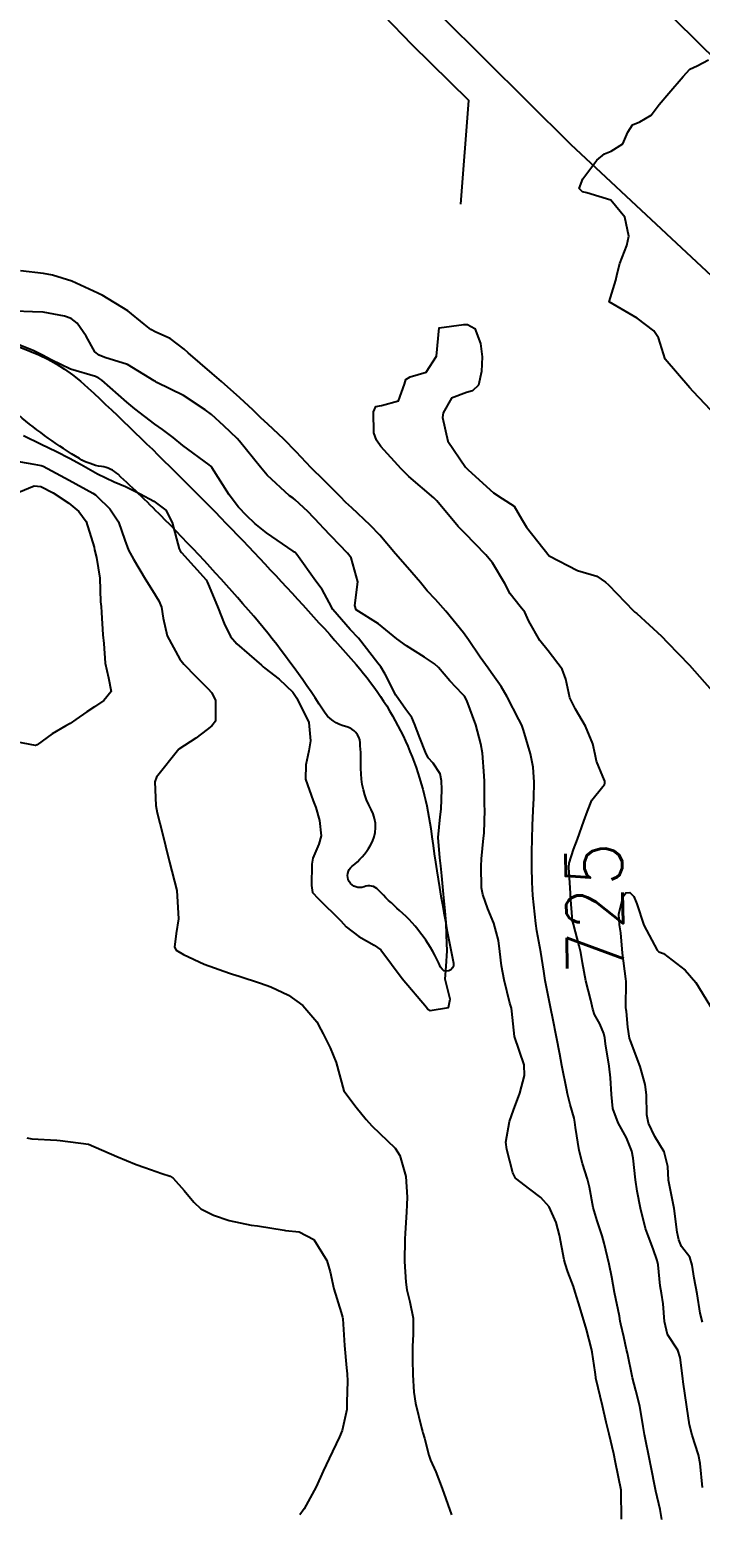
# Model space of a CAD drawing. Header units: metres. Extents: x 318500 to 325275, y 7408834 to 7428799.
# Drawn here: x 323096.5 to 323143.9, y 7418148.9 to 7418253.8 of the extents above; entities that cross this region are included whole.
import ezdxf
from ezdxf.enums import TextEntityAlignment as Align

# ---------------------------------------------------------------- set-up
doc = ezdxf.new("R2010")
doc.units = ezdxf.units.M
doc.header["$MEASUREMENT"] = 0
for name, color, linetype in [('Cotas', 45, 'Continuous'), ('Curvas de Nivel 1m', 11, 'Continuous'), ('Curvas de Nivel 5m', 15, 'Continuous'), ('Hidrografia', 140, 'Continuous'), ('Pontes_Viadutos_Tubos', 190, 'Continuous'), ('Vias Primárias', 230, 'Continuous')]:
    doc.layers.add(name, color=color, linetype=linetype)
doc.styles.add('Style-STANDARD', font='STANDARD.shx')

msp = doc.modelspace()

# ---------------------------------------------------------------- linework, layer by layer
at = {"layer": 'Curvas de Nivel 1m', "flags": 128}
for points, elevation in [([(323141.16, 7418148.52), (323141.03, 7418149.24), (323140.74, 7418150.52), (323140.35, 7418152.43), (323140.33, 7418152.53), (323140.32, 7418152.56), (323139.93, 7418154.53), (323139.83, 7418155.09), (323139.59, 7418156.54), (323139.31, 7418157.65), (323139.08, 7418158.54), (323138.72, 7418160.29), (323138.66, 7418160.55), (323138.47, 7418161.43), (323138.26, 7418162.34), (323138.22, 7418162.55), (323138.15, 7418162.89), (323137.81, 7418164.56), (323137.61, 7418165.65), (323137.42, 7418166.57), (323137.07, 7418168.06), (323136.94, 7418168.57), (323136.58, 7418169.64), (323136.31, 7418170.58), (323136.03, 7418172.02), (323135.9, 7418172.59), (323135.54, 7418173.68), (323135.3, 7418174.6), (323135.05, 7418176.22), (323135.01, 7418176.6), (323134.96, 7418176.89), (323134.68, 7418177.85), (323134.49, 7418178.61), (323134.44, 7418178.87), (323134.09, 7418180.62), (323133.94, 7418181.41), (323133.72, 7418182.62), (323133.45, 7418183.94), (323133.32, 7418184.62), (323132.92, 7418186.51), (323132.9, 7418186.63), (323132.81, 7418187.28), (323132.6, 7418188.63), (323132.33, 7418190.12), (323132.26, 7418190.64), (323132.18, 7418191.32), (323132.04, 7418192.64), (323131.98, 7418193.56), (323131.96, 7418194.64), (323131.97, 7418195.69), (323131.98, 7418196.64), (323132.02, 7418197.57), (323132.07, 7418198.64), (323132.11, 7418199.5), (323132.14, 7418200.64), (323132.06, 7418201.7), (323131.87, 7418202.65), (323131.38, 7418204.31), (323131.25, 7418204.66), (323131.05, 7418205.06), (323130.22, 7418206.67), (323129.81, 7418207.41), (323129.09, 7418208.4), (323128.87, 7418208.69), (323128.32, 7418209.47), (323127.48, 7418210.71), (323127.13, 7418211.19), (323125.89, 7418212.73), (323125.16, 7418213.55), (323124.58, 7418214.17), (323124.09, 7418214.76), (323123.19, 7418215.81), (323122.34, 7418216.78), (323121.22, 7418218.09), (323120.55, 7418218.81), (323119.24, 7418220.02), (323118.83, 7418220.41), (323118.43, 7418220.83), (323117.27, 7418221.99), (323116.37, 7418222.86), (323115.3, 7418223.98), (323114.43, 7418224.89), (323113.32, 7418225.94), (323112.82, 7418226.4), (323112.27, 7418226.92), (323111.34, 7418227.8), (323110.04, 7418228.95), (323109.37, 7418229.52), (323107.68, 7418230.98), (323107.39, 7418231.24), (323106.4, 7418232), (323105.4, 7418232.45), (323105.03, 7418232.64), (323104.57, 7418233.02), (323103.42, 7418233.96), (323101.6, 7418235.06), (323101.44, 7418235.14), (323101.29, 7418235.21), (323099.45, 7418236.06), (323098.1, 7418236.48), (323097.46, 7418236.59), (323095.83, 7418236.77)], 724), ([(323138.3, 7418148.55), (323138.29, 7418150.52), (323138.29, 7418150.55), (323138.28, 7418150.59), (323137.88, 7418152.56), (323137.75, 7418153.17), (323137.43, 7418154.56), (323137.23, 7418155.41), (323136.96, 7418156.57), (323136.5, 7418158.51), (323136.49, 7418158.58), (323136.44, 7418158.94), (323136.23, 7418160.36), (323136.18, 7418160.58), (323135.83, 7418161.95), (323135.65, 7418162.59), (323135.27, 7418163.83), (323135.03, 7418164.6), (323134.9, 7418164.99), (323134.52, 7418166.04), (323134.33, 7418166.61), (323134.26, 7418166.88), (323133.92, 7418168.62), (323133.68, 7418169.51), (323133.18, 7418170.62), (323132.6, 7418171.28), (323131.83, 7418171.87), (323130.8, 7418172.66), (323130.62, 7418173.03), (323130.2, 7418174.67), (323130.13, 7418175.19), (323130.39, 7418176.66), (323130.68, 7418177.45), (323131.12, 7418178.65), (323131.44, 7418179.91), (323131.42, 7418180.65), (323130.75, 7418182.66), (323130.56, 7418184.46), (323130.52, 7418184.66), (323130.41, 7418185.03), (323130, 7418186.67), (323129.83, 7418187.66), (323129.7, 7418188.68), (323129.6, 7418189.44), (323129.27, 7418190.68), (323128.86, 7418191.68), (323128.5, 7418192.69), (323128.41, 7418193.17), (323128.38, 7418194.7), (323128.4, 7418195.21), (323128.56, 7418196.69), (323128.59, 7418197.04), (323128.64, 7418198.69), (323128.63, 7418199.02), (323128.61, 7418200.69), (323128.6, 7418201.08), (323128.49, 7418202.7), (323128.37, 7418203.35), (323128, 7418204.7), (323127.37, 7418206.4), (323127.2, 7418206.71), (323127.07, 7418206.87), (323126.16, 7418207.8), (323125.37, 7418208.74), (323125.09, 7418209.01), (323124.37, 7418209.48), (323123.11, 7418210.28), (323122.42, 7418210.78), (323121.14, 7418211.83), (323119.56, 7418212.81), (323119.46, 7418213.12), (323119.66, 7418214.81), (323119.19, 7418216.49), (323118.95, 7418216.82), (323117.23, 7418218.62), (323117.01, 7418218.85), (323116.14, 7418219.76), (323115.25, 7418220.6), (323115.09, 7418220.72), (323114.85, 7418220.88), (323113.27, 7418222.34), (323112.78, 7418222.91), (323111.31, 7418224.75), (323111.14, 7418224.93), (323110.2, 7418225.83), (323109.33, 7418226.62), (323108.89, 7418226.96), (323107.34, 7418227.97), (323105.47, 7418228.89), (323105.36, 7418228.95), (323105.27, 7418229.01), (323103.38, 7418230.17), (323101.79, 7418230.65), (323101.39, 7418230.81), (323101.08, 7418231.06), (323100.48, 7418232.15), (323099.84, 7418233.08), (323099.41, 7418233.41), (323098.94, 7418233.58), (323097.42, 7418233.85), (323096.67, 7418233.88), (323095.42, 7418233.94)], 723), ([(323096.05, 7418225.13), (323097.3, 7418224.53), (323098.37, 7418224.02), (323099.29, 7418223.55), (323100.11, 7418223.08), (323101.27, 7418222.43), (323102.44, 7418221.86), (323103.26, 7418221.53), (323104.29, 7418221.02), (323105.24, 7418220.49), (323106.11, 7418219.87), (323106.55, 7418218.99), (323107.04, 7418217.14), (323107.11, 7418216.98), (323107.2, 7418216.86), (323108.94, 7418214.95), (323109.03, 7418214.81), (323109.17, 7418214.48), (323109.8, 7418212.94), (323110.22, 7418211.85), (323110.66, 7418210.93), (323111.11, 7418210.41), (323112.86, 7418208.9), (323112.98, 7418208.79), (323113.09, 7418208.7), (323114.12, 7418207.92), (323115.07, 7418206.99), (323115.16, 7418206.87), (323115.36, 7418206.58), (323116.21, 7418204.86), (323116.32, 7418203.56), (323116.2, 7418202.86), (323115.99, 7418201.87), (323115.96, 7418200.86), (323116.51, 7418199.31), (323116.7, 7418198.85), (323116.95, 7418197.92), (323117.07, 7418196.85), (323116.92, 7418196.25), (323116.5, 7418195.26), (323116.42, 7418194.85), (323116.4, 7418193.34), (323116.47, 7418192.85), (323116.87, 7418192.41), (323118.47, 7418190.83), (323118.65, 7418190.62), (323118.85, 7418190.41), (323119.75, 7418189.72), (323120.83, 7418189.13), (323121.29, 7418188.79), (323122.8, 7418186.77), (323124.51, 7418184.74), (323124.62, 7418184.6), (323124.77, 7418184.49), (323126.08, 7418184.72), (323126.2, 7418185.3), (323125.85, 7418186.72), (323125.91, 7418187.63), (323125.99, 7418188.72), (323125.94, 7418189.82), (323125.9, 7418190.72), (323125.82, 7418191.77), (323125.73, 7418192.73), (323125.61, 7418194.02), (323125.54, 7418194.73), (323125.46, 7418195.28), (323125.34, 7418196.73), (323125.49, 7418198.19), (323125.56, 7418198.73), (323125.6, 7418200.11), (323125.59, 7418200.73), (323125.49, 7418201.23), (323125, 7418201.99), (323124.64, 7418202.37), (323124.46, 7418202.75), (323124.05, 7418203.78), (323123.68, 7418204.76), (323123.48, 7418205.2), (323123.06, 7418205.78), (323122.35, 7418206.78), (323121.59, 7418208.28), (323121.3, 7418208.79), (323121.09, 7418209.05), (323119.71, 7418210.81), (323119.13, 7418211.44), (323117.91, 7418212.84), (323117.64, 7418213.33), (323117.16, 7418214.26), (323116.7, 7418214.85), (323115.35, 7418216.72), (323115.23, 7418216.87), (323115.2, 7418216.9), (323115.1, 7418216.97), (323113.22, 7418218.26), (323112.4, 7418218.91), (323111.79, 7418219.48), (323111.24, 7418220.08), (323110.57, 7418220.94), (323109.36, 7418222.87), (323109.31, 7418222.95), (323109.28, 7418222.98), (323109.16, 7418223.07), (323107.3, 7418224.44), (323106.61, 7418224.99), (323105.87, 7418225.56), (323105.32, 7418225.95), (323103.9, 7418227.02), (323103.34, 7418227.49), (323101.58, 7418229.06), (323101.36, 7418229.2), (323101.12, 7418229.31), (323099.37, 7418229.84), (323097.99, 7418230.49), (323097.39, 7418230.82), (323096.78, 7418231.12), (323095.78, 7418231.52)], 722), ([(323095.28, 7418223.37), (323096.78, 7418223.12), (323097.28, 7418223.01), (323097.42, 7418222.97), (323099.26, 7418221.99), (323100.95, 7418221.06), (323101.13, 7418220.94), (323101.25, 7418220.83), (323102.15, 7418219.96), (323102.76, 7418219.04), (323103.21, 7418217.75), (323103.47, 7418217.03), (323103.82, 7418216.39), (323104.65, 7418215.02), (323105.16, 7418214.19), (323105.6, 7418213.45), (323105.79, 7418213), (323105.9, 7418212.23), (323106.19, 7418210.99), (323107.1, 7418209.34), (323107.38, 7418208.98), (323108.23, 7418208.11), (323109.07, 7418207.27), (323109.34, 7418206.95), (323109.6, 7418206.41), (323109.6, 7418204.94), (323109.36, 7418204.62), (323109.03, 7418204.36), (323108.22, 7418203.76), (323107.01, 7418202.98), (323105.45, 7418201), (323105.32, 7418200.67), (323105.4, 7418199), (323105.49, 7418198.47), (323105.87, 7418197), (323106.08, 7418196.15), (323106.37, 7418194.99), (323106.88, 7418192.98), (323106.99, 7418190.98), (323106.84, 7418189.94), (323106.71, 7418188.98), (323106.83, 7418188.76), (323107.34, 7418188.45), (323108.81, 7418187.77), (323110.61, 7418187.13), (323110.8, 7418187.07), (323111.29, 7418186.92), (323112.79, 7418186.43), (323113.51, 7418186.17), (323114.78, 7418185.59), (323115.79, 7418184.86), (323116.76, 7418183.69), (323117.06, 7418183.15), (323117.21, 7418182.84), (323117.71, 7418181.86), (323118.14, 7418180.83), (323118.69, 7418178.82), (323119.55, 7418177.68), (323120.25, 7418176.8), (323120.66, 7418176.35), (323122.31, 7418174.77), (323122.63, 7418174.25), (323123.06, 7418172.76), (323123.15, 7418171.31), (323123.13, 7418170.76), (323123.11, 7418170.24), (323123.01, 7418168.76), (323122.98, 7418168.33), (323122.97, 7418166.76), (323123.06, 7418165.31), (323123.14, 7418164.76), (323123.34, 7418163.91), (323123.57, 7418162.75), (323123.58, 7418161.63), (323123.53, 7418160.75), (323123.53, 7418159.84), (323123.55, 7418158.75), (323123.63, 7418157.53), (323123.75, 7418156.75), (323124.19, 7418154.92), (323124.24, 7418154.74), (323124.27, 7418154.64), (323124.37, 7418154.28), (323124.69, 7418153.07), (323124.81, 7418152.73), (323125.18, 7418151.89), (323125.64, 7418150.72), (323126.29, 7418148.85)], 723), ([(323095.71, 7418221.13), (323096.8, 7418221.58), (323097.26, 7418221.53), (323098.13, 7418221.1), (323099.24, 7418220.35), (323099.94, 7418219.78), (323100.46, 7418219.07), (323101.03, 7418217.24), (323101.07, 7418217.06), (323101.19, 7418216.52), (323101.43, 7418215.06), (323101.49, 7418213.39), (323101.52, 7418213.05), (323101.56, 7418212.63), (323101.65, 7418211.05), (323101.71, 7418210.45), (323101.82, 7418209.05), (323102.05, 7418208.01), (323102.23, 7418207.04), (323101.71, 7418206.4), (323101.05, 7418205.96), (323100.51, 7418205.61), (323099.74, 7418205.08), (323099.33, 7418204.79), (323099.03, 7418204.62), (323098.07, 7418204.05), (323097.01, 7418203.27), (323096.89, 7418203.23), (323095.02, 7418203.58)], 724), ([(323144.02, 7418162.48), (323143.87, 7418163.1), (323143.66, 7418164.48), (323143.43, 7418165.59), (323143.3, 7418166.49), (323143.13, 7418167.07), (323142.55, 7418167.81), (323142.36, 7418168.3), (323142.3, 7418168.5), (323142.24, 7418168.83), (323142.03, 7418170.51), (323141.78, 7418171.68), (323141.62, 7418172.51), (323141.58, 7418173.48), (323141.32, 7418174.52), (323140.66, 7418175.59), (323140.2, 7418176.53), (323140.09, 7418177.12), (323140.07, 7418178.54), (323139.98, 7418179.26), (323139.63, 7418180.54), (323138.93, 7418182.36), (323138.87, 7418182.55), (323138.76, 7418183.32), (323138.66, 7418184.44), (323138.64, 7418184.55), (323138.61, 7418184.72), (323138.63, 7418186.55), (323138.61, 7418186.74), (323138.38, 7418188.56), (323138.26, 7418189.98), (323138.17, 7418190.56), (323138.12, 7418191.3), (323138.43, 7418192.56), (323138.62, 7418192.82), (323138.88, 7418192.84), (323139.18, 7418192.55), (323139.38, 7418192.03), (323139.88, 7418190.54), (323140.83, 7418188.77), (323140.95, 7418188.65), (323141.27, 7418188.52), (323142.81, 7418187.36), (323143.56, 7418186.49), (323144.77, 7418184.47)], 726), ([(323096.27, 7418175.49), (323096.64, 7418175.44), (323098.4, 7418175.34), (323098.64, 7418175.32), (323100.64, 7418175.06), (323102.63, 7418174.18), (323104.01, 7418173.62), (323104.62, 7418173.4), (323105.81, 7418172.99), (323106.4, 7418172.78), (323106.61, 7418172.64), (323107.4, 7418171.77), (323108.07, 7418170.96), (323108.58, 7418170.48), (323109.48, 7418170.03), (323110.57, 7418169.66), (323112.14, 7418169.33), (323112.57, 7418169.27), (323114.46, 7418168.98), (323114.56, 7418168.96), (323115.53, 7418168.86), (323116.55, 7418168.32), (323117.48, 7418166.84), (323117.71, 7418166.02), (323117.97, 7418164.83), (323118.49, 7418163.16), (323118.58, 7418162.82), (323118.6, 7418162.7), (323118.73, 7418160.82), (323118.87, 7418159.25), (323118.91, 7418158.81), (323118.93, 7418158.31), (323118.9, 7418156.81), (323118.89, 7418156.31), (323118.56, 7418154.82), (323118.37, 7418154.36), (323117.65, 7418152.83), (323117.22, 7418151.95), (323116.72, 7418150.84), (323116.59, 7418150.57), (323116.31, 7418150.05), (323115.87, 7418149.28), (323115.58, 7418148.86)], 724)]:
    msp.add_lwpolyline(points, dxfattribs=dict(at, elevation=elevation))
at = {"layer": 'Curvas de Nivel 5m', "elevation": 725, "flags": 128}
for points in [[(323145.03, 7418226.48), (323143.36, 7418228.26), (323143.14, 7418228.5), (323141.39, 7418230.53), (323140.92, 7418232.05), (323140.59, 7418232.54), (323139.42, 7418233.43), (323137.44, 7418234.58), (323137.91, 7418236.13), (323138, 7418236.57), (323138.19, 7418237.29), (323138.69, 7418238.57), (323138.82, 7418239.24), (323138.53, 7418240.57), (323137.54, 7418241.77), (323135.86, 7418242.29), (323135.55, 7418242.37), (323135.3, 7418242.61), (323135.56, 7418243.28), (323136.57, 7418244.59), (323137.11, 7418245.05), (323137.58, 7418245.23), (323138.4, 7418245.76), (323138.76, 7418246.57), (323139.08, 7418247.09), (323139.61, 7418247.31), (323140.4, 7418247.77), (323140.97, 7418248.54), (323141.64, 7418249.33), (323142.67, 7418250.51), (323143.14, 7418251.03), (323143.66, 7418251.26), (323144.46, 7418251.7)], [(323144.02, 7418150.78), (323143.86, 7418152.48), (323143.74, 7418153.1), (323143.29, 7418154.49), (323143.11, 7418155.21), (323142.93, 7418156.49), (323142.67, 7418158.25), (323142.63, 7418158.5), (323142.45, 7418159.98), (323142.28, 7418160.5), (323141.56, 7418161.61), (323141.34, 7418162.52), (323141.25, 7418163.77), (323141.12, 7418164.52), (323141.04, 7418165.04), (323140.89, 7418166.52), (323140.83, 7418166.82), (323140.55, 7418167.65), (323140.2, 7418168.53), (323140.01, 7418169.09), (323139.65, 7418170.54), (323139.42, 7418171.73), (323139.29, 7418172.54), (323139.12, 7418174.06), (323139.03, 7418174.55), (323138.65, 7418175.49), (323138.07, 7418176.56), (323137.69, 7418177.57), (323137.59, 7418178.57), (323137.53, 7418179.75), (323137.42, 7418180.57), (323137.17, 7418182.14), (323137.12, 7418182.57), (323137.05, 7418182.87), (323136.76, 7418183.57), (323136.39, 7418184.21), (323136.28, 7418184.59), (323136.14, 7418185.23), (323135.78, 7418186.6), (323135.54, 7418187.88), (323135.42, 7418188.6), (323135.31, 7418189.08), (323134.9, 7418190.61), (323134.85, 7418190.85), (323134.71, 7418192.61), (323134.69, 7418192.8), (323134.58, 7418194.61), (323134.61, 7418194.92), (323134.92, 7418195.88), (323135.19, 7418196.61), (323135.65, 7418197.89), (323135.89, 7418198.6), (323136.2, 7418199.36), (323136.99, 7418200.34), (323137.09, 7418200.48), (323137.12, 7418200.58), (323137.12, 7418200.71), (323136.99, 7418201.05), (323136.54, 7418202.12), (323136.44, 7418202.59), (323136.27, 7418203.34), (323135.76, 7418204.6), (323135.06, 7418205.79), (323134.64, 7418206.61), (323134.38, 7418207.92), (323134.12, 7418208.62), (323133.11, 7418209.91), (323132.54, 7418210.65), (323131.76, 7418212.03), (323131.47, 7418212.66), (323131.15, 7418213.06), (323130.43, 7418213.94), (323130.06, 7418214.68), (323129.19, 7418216.13), (323128.71, 7418216.7), (323127.22, 7418218.23), (323126.76, 7418218.72), (323125.25, 7418220.52), (323125.14, 7418220.64), (323125.03, 7418220.74), (323123.27, 7418222.25), (323122.74, 7418222.78), (323121.3, 7418224.36), (323120.98, 7418224.8), (323120.79, 7418225.33), (323120.77, 7418226.81), (323120.94, 7418227.2), (323121.34, 7418227.26), (323122.54, 7418227.58), (323122.96, 7418228.78), (323123.05, 7418229.09), (323123.37, 7418229.28), (323124.5, 7418229.62), (323125.22, 7418230.74), (323125.41, 7418232.74), (323127.15, 7418232.99), (323127.41, 7418232.98), (323127.94, 7418232.71), (323128.34, 7418231.65), (323128.45, 7418230.7), (323128.42, 7418229.66), (323128.19, 7418228.71), (323127.78, 7418228.29), (323127.35, 7418228.17), (323126.3, 7418227.78), (323125.69, 7418226.74), (323125.65, 7418226.42), (323126.03, 7418224.73), (323127.28, 7418222.91), (323127.46, 7418222.72), (323129.26, 7418221.08), (323129.87, 7418220.68), (323130.71, 7418220.14), (323131.24, 7418219.26), (323131.58, 7418218.66), (323133.2, 7418216.64), (323135.19, 7418215.61), (323136.56, 7418215.21), (323137.17, 7418214.78), (323137.39, 7418214.58), (323139.15, 7418212.74), (323139.25, 7418212.66), (323139.39, 7418212.56), (323141.13, 7418210.95), (323141.56, 7418210.52), (323143.1, 7418208.91), (323143.47, 7418208.5), (323145.07, 7418206.7)]]:
    msp.add_lwpolyline(points, dxfattribs=at)
at = {"layer": 'Hidrografia'}
msp.add_lwpolyline([(323090.35, 7418231.95, -0.217621), (323100.59, 7418228.52, -0.008053), (323107.19, 7418222.15, -0.017227), (323119.55, 7418208.95, -0.14677), (323124.82, 7418197.37, 0.015904), (323126.42, 7418187.84, -0.90273), (323125.52, 7418187.56, 0.111936), (323122.62, 7418191.57, -0.024608), (323121.11, 7418193.03, 0.310354), (323120.11, 7418193.25, -0.86873), (323119.27, 7418194.7, 0.091157), (323120.55, 7418196.15, 0.26681), (323120.61, 7418198.7, -0.127987), (323119.89, 7418201.6, 0.01987), (323119.83, 7418203.43, 0.328664), (323118.88, 7418204.54, -0.195349), (323117.21, 7418205.73, 0.034205), (323112.31, 7418212.36, 0.018828), (323106.01, 7418219.21, 0.010836), (323102.72, 7418222.4, 0.15261), (323101.55, 7418222.95, -0.101191), (323099.99, 7418223.51, -0.037643), (323095.7, 7418226.57, 0.122983)], format="xyb", dxfattribs=at)
at = {"layer": 'Pontes_Viadutos_Tubos'}
msp.add_lwpolyline([(323126.94, 7418241.49), (323127.51, 7418248.81), (323123.52, 7418252.76), (323117.5, 7418259), (323105.59, 7418271.76), (323097.75, 7418280.64), (323086.29, 7418294.17), (323081.73, 7418299.71), (323075.19, 7418308), (323067.32, 7418318.32), (323062.43, 7418325.06), (323057.65, 7418331.7), (323049.06, 7418344), (323040.46, 7418357.11), (323031.7, 7418371.19), (323025.34, 7418381.86), (323019.44, 7418392.24), (323013.59, 7418403.57), (323010.38, 7418409.12), (323008.62, 7418412.4), (322999.13, 7418432.1), (322993.16, 7418445.67)], dxfattribs=at)
at = {"layer": 'Vias Primárias'}
for points in [[(323715.64, 7420145.55, 0), (323709.04, 7420132.94)], [(323831.09, 7420001.79, 0), (323833.84, 7420008.44, 0.220888)], [(322871.76, 7418055.65, 0.000002), (322880.94, 7418048.89, -0.018146)]]:
    msp.add_lwpolyline(points, format="xyb", dxfattribs=at)
for points in [[(322995.8, 7418446.83), (323001.75, 7418433.31), (323011.19, 7418413.71), (323012.9, 7418410.52), (323016.12, 7418404.95), (323021.98, 7418393.61), (323027.83, 7418383.31), (323034.16, 7418372.69), (323042.89, 7418358.67), (323051.45, 7418345.62), (323060.01, 7418333.37), (323064.77, 7418326.75), (323069.63, 7418320.04), (323077.47, 7418309.77), (323083.97, 7418301.52), (323088.5, 7418296.02), (323099.94, 7418282.52), (323107.72, 7418273.7), (323119.59, 7418260.99), (323125.58, 7418254.79), (323134.71, 7418245.74), (323148.23, 7418233.1)], [(323145.18, 7418251.47), (323134.37, 7418262.15), (323121.57, 7418275.37), (323112.79, 7418285.38), (323103.92, 7418295.71), (323091.59, 7418310.38), (323080.94, 7418324.2), (323070.93, 7418337.6), (323063.45, 7418348.54), (323056.77, 7418358.27), (323049.1, 7418370.31), (323043.27, 7418379.91), (323032.58, 7418397.47), (323025.53, 7418411.1), (323020.67, 7418421.2), (323015.05, 7418431.82), (323009.12, 7418444.63)]]:
    msp.add_lwpolyline(points, dxfattribs=at)

# ---------------------------------------------------------------- texts
at = {"layer": 'Cotas', "style": 'Style-STANDARD'}
msp.add_text('725', height=4, rotation=90.9793, dxfattribs=at).set_placement((323136.4, 7418191.71, 725), align=Align.MIDDLE_CENTER)

doc.saveas('drawing.dxf')
